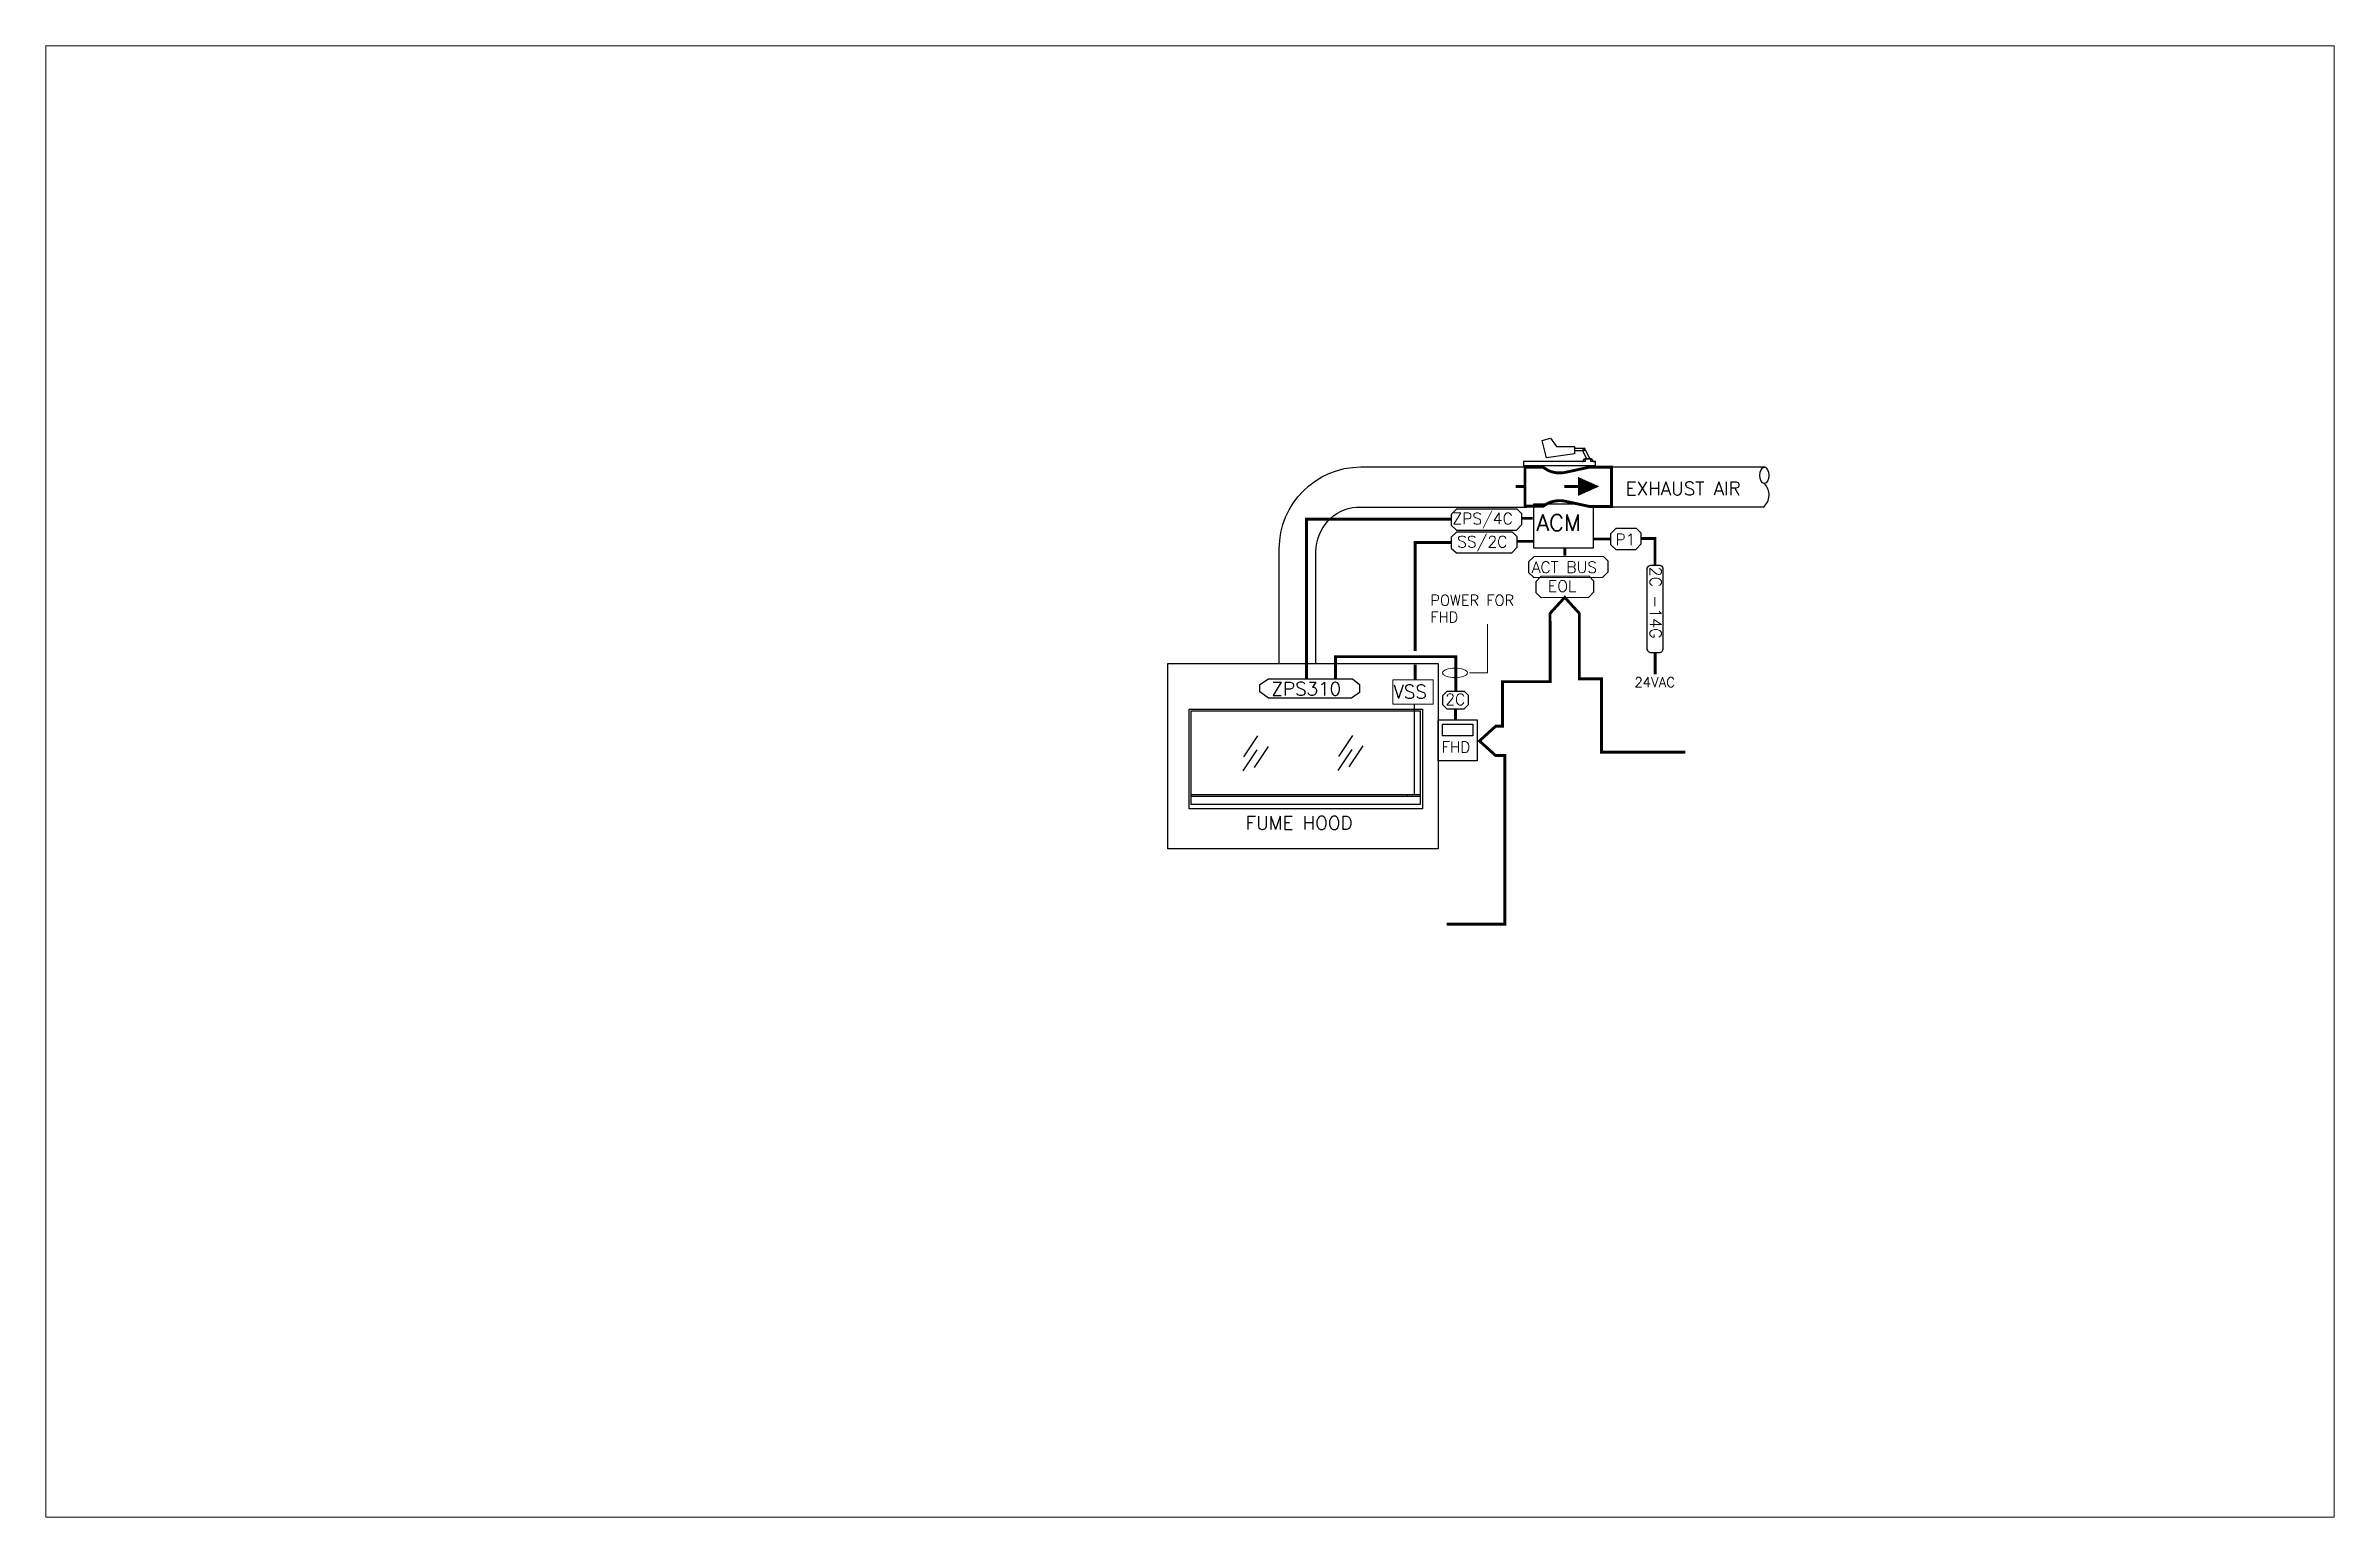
# Paper-space layout 'Layout1' of a CAD drawing. Extents: x 0.7 to 16.1, y 0.3 to 10.2.
# The model-space entities are those that its viewports show. They can reach past a viewport. Long polylines and large blocks are cut down to what shows.
import ezdxf

# ---------------------------------------------------------------- set-up
doc = ezdxf.new("R2010")
doc.units = 0
doc.header["$LTSCALE"] = 96
doc.header["$MEASUREMENT"] = 0
for name, color, linetype in [('HOOD', 7, 'CONTINUOUS'), ('MVIEW', 1, 'CONTINUOUS'), ('SUP', 7, 'CONTINUOUS'), ('ZPS', 7, 'CONTINUOUS')]:
    doc.layers.add(name, color=color, linetype=linetype)
doc.styles.get("Standard").update_dxf_attribs({"font": 'ROMANS'})

msp = doc.modelspace()

# ---------------------------------------------------------------- linework, layer by layer
at = {"layer": 'HOOD', "color": 7, "linetype": 'Continuous'}
for p, q in [((1175.9, 685.8), (1078.6, 685.8)), ((1027.7, 653.7), (1024.4, 650.4)), ((1072.7, 654), (1027.7, 653.7)), ((1075.8, 650.8), (1072.7, 654)), ((1024.4, 650.4), (1024.4, 643.6)), ((1024.4, 643.6), (1027.7, 640.3)), ((1027.7, 640.3), (1072.3, 640.5)), ((1032.3, 640.9), (1029, 637.6)), ((1029, 637.6), (1029, 630.7)), ((1063.5, 641.1), (1032.3, 640.9)), ((1066.6, 638), (1063.5, 641.1)), ((1066.6, 631.1), (1066.6, 638)), ((1072.3, 640.5), (1075.8, 644)), ((1075.8, 644), (1075.8, 650.8)), ((1029, 630.7), (1032.3, 627.4)), ((1032.3, 627.4), (1063.2, 627.7)), ((1063.2, 627.7), (1066.6, 631.1)), ((968.8, 563.9), (968.8, 558.2)), ((950.7, 500), (950.7, 558.5))]:
    msp.add_line(p, q, dxfattribs=at)
at = {"layer": 'HOOD', "color": 7, "linetype": 'Continuous', "lineweight": 20}
for p, q in [((946, 574.2), (936.6, 574.2)), ((936.6, 574.2), (936.6, 558.4)), ((962.7, 574.2), (945.8, 574.2)), ((962.7, 558.4), (962.7, 574.2)), ((936.6, 558.4), (962.7, 558.4))]:
    msp.add_line(p, q, dxfattribs=at)
at = {"layer": 'HOOD', "color": 7, "linetype": 'Continuous', "lineweight": 25}
for points in [[(1042.5, 724.9), (1054.1, 724.9), (1054.1, 720.3), (1036, 717.7), (1033.1, 728.9), (1038.6, 730.3)], [(1021.1, 712.7), (1067.7, 712.7), (1067.7, 715.2), (1064.6, 715.2), (1064.6, 716.9), (1060.9, 716.9), (1060.9, 715.2), (1021.1, 715.2)], [(1059.9, 723.4), (1059.8, 723.5), (1059.6, 723.7), (1059.4, 723.5), (1059.3, 723.4), (1059.4, 723.2), (1059.6, 723.1), (1059.8, 723.2)], [(791.2, 584.8), (966, 584.8), (966, 465), (791.2, 465)], [(991.2, 521.8), (965.9, 521.8), (965.9, 548.4), (991.2, 548.4)], [(988.3, 538.1), (968.8, 538.1), (968.8, 545.5), (988.3, 545.5)]]:
    msp.add_lwpolyline(points, close=True, dxfattribs=at)
for points in [[(863.2, 584.8), (863.2, 658.8, -0.413991), (915.9, 711.8), (1022, 711.8)], [(886.9, 584.8), (886.9, 657.1, -0.388706), (913.2, 685.9), (1023.2, 685.9)]]:
    msp.add_lwpolyline(points, format="xyb", dxfattribs=at)
at = {"layer": 'HOOD', "color": 7, "linetype": 'Continuous', "lineweight": 20, "const_width": 1.85}
msp.add_lwpolyline([(1047.2, 689.8, 0.14165), (1037, 688.4), (1033.8, 686.4), (1022, 686.4), (1022, 711.6), (1033.7, 711.6), (1037, 709.5, 0.14165), (1047.2, 708.1), (1063.9, 711.7), (1078, 711.7), (1078, 686.2), (1063.9, 686.2), (1047.2, 689.8)], format="xyb", dxfattribs=at)
at = {"layer": 'HOOD', "color": 7, "linetype": 'Continuous', "lineweight": 25}
for points in [[(1054.1, 723.9), (1060.3, 723.9), (1060.3, 722.3), (1054.2, 722.3)], [(1058.9, 715.4), (1059.5, 715.4), (1060.6, 717.3), (1064.9, 717.3), (1066.1, 715.4), (1067.1, 715.4)], [(1061.8, 717.3), (1059.2, 722.6)], [(1060.2, 724.3), (1063.7, 717.3)], [(1177.5, 711.7), (1068.5, 711.7)], [(1057, 687.7), (1027.5, 687.7), (1027.5, 659.5), (1066.3, 659.5), (1066.3, 686.2)], [(849.2, 538.1), (840.1, 524.4)], [(910.5, 538.3), (901.4, 524.7)], [(848.7, 529), (839.6, 515.3)], [(856.1, 531.2), (847, 517.6)], [(910.1, 529.2), (901, 515.6)], [(917.3, 531.5), (908.2, 518)], [(806.2, 500.1), (954.3, 500.1)], [(954.3, 498.8), (806.2, 498.8)]]:
    msp.add_lwpolyline(points, dxfattribs=at)
at = {"layer": 'HOOD', "color": 7, "const_width": 1.85}
for points in [[(1022.6, 699.2), (1016, 699.2)], [(1063.2, 699.2), (1047.5, 699.2)], [(974.4, 662.9), (951, 662.9), (951, 592.8)], [(1017, 663.7), (1027.2, 663.7)], [(1047.8, 654.5), (1047.8, 659.1)], [(951, 584.1), (951, 574.6)]]:
    msp.add_lwpolyline(points, dxfattribs=at)
at = {"layer": 'HOOD', "color": 7}
msp.add_lwpolyline([(1070.1, 699.2, 0, 12.3, 0), (1056.3, 699.2, 12.3, 12.3, 0)], format="xyseb", dxfattribs=at)
at = {"layer": 'HOOD', "color": 7, "linetype": 'Continuous'}
for points in [[(1017, 659.9), (1017, 666.7), (1013.9, 669.7), (977.7, 669.7), (974.4, 666.3), (974.4, 659.4), (977.7, 656.3), (1013.5, 656.3)], [(1097.1, 662.1), (1097.1, 669), (1094, 672), (1080.7, 672), (1077.4, 668.6), (1077.4, 661.7), (1080.7, 658.5), (1093.6, 658.5)], [(805, 555.2), (955.7, 555.2), (955.7, 490.8), (805, 490.8)], [(806.2, 554.2), (954.3, 554.2), (954.3, 493.6), (806.2, 493.6)]]:
    msp.add_lwpolyline(points, close=True, dxfattribs=at)
at = {"layer": 'HOOD', "color": 7, "linetype": 'Continuous', "const_width": 1.85}
for points in [[(1077.4, 665.2), (1066.3, 665.2)], [(1097.1, 665.6), (1106.1, 665.6), (1106.1, 648.4)]]:
    msp.add_lwpolyline(points, dxfattribs=at)
at = {"layer": 'HOOD', "color": 7, "linetype": 'Continuous', "lineweight": 20, "const_width": 1.85}
for points in [[(1038.2, 612.3), (1038.2, 617.1), (1047.7, 627.5), (1057.2, 617.1), (1057.2, 612.3)], [(1057.2, 612.3), (1057.2, 574.8), (1072.5, 574.8)], [(1125.7, 527.4), (1071.5, 527.4), (1071.5, 575.7)], [(1008.1, 525.3), (1003, 525.3), (992.6, 534.7), (1003, 544.2), (1007.8, 544.2)], [(971.4, 416.3), (1009, 416.3), (1009, 526.2)]]:
    msp.add_lwpolyline(points, dxfattribs=at)
at = {"layer": 'HOOD', "color": 7, "linetype": 'Continuous', "lineweight": 20}
msp.add_lwpolyline([(1038.3, 612.3, 1.85, 1.85, 0), (1038.3, 573, 1.85, 1.85, 0), (1007.5, 573, 1.85, 1.85, 0), (1007.5, 543.3, 1.85, 1.85, 0)], format="xyseb", dxfattribs=at)
msp.add_lwpolyline([(945.8, 499.9), (945.8, 499), (954, 499), (954, 499.9)], close=True, dxfattribs=at)
at = {"layer": 'HOOD', "color": 7, "linetype": 'Continuous', "lineweight": 25}
msp.add_arc((1169.5, 693.7), 10.3, 309.0672, 45.8726, dxfattribs=at)
at = {"layer": 'HOOD', "color": 7}
msp.add_ellipse((1176.8, 706.3), major_axis=(0, 5.27), ratio=0.55893, dxfattribs=at)
at = {"layer": 'SUP', "color": 7, "lineweight": 25, "transparency": 33554687}
msp.add_lwpolyline([(1103.8, 591.6), (1103.2, 591.7), (1102.5, 591.9), (1101.9, 592.3), (1101.4, 593.1), (1101.1, 593.7), (1101, 594.4), (1101, 645.5), (1101.1, 646.3), (1101.4, 647.1), (1101.9, 647.6), (1102.5, 648.1), (1103.2, 648.3), (1103.8, 648.4), (1108.4, 648.4), (1109.1, 648.3), (1109.9, 648.1), (1110.5, 647.6), (1110.9, 647.1), (1111.1, 646.3), (1111.2, 645.5), (1111.2, 594.4), (1111.1, 593.7), (1110.9, 593.1), (1110.5, 592.3), (1109.9, 591.9), (1109.1, 591.7), (1108.4, 591.6)], close=True, dxfattribs=at)
at = {"layer": 'SUP', "color": 7, "linetype": 'Continuous', "const_width": 1.85}
msp.add_lwpolyline([(1106.2, 591.6), (1106.2, 577.8)], dxfattribs=at)
at = {"layer": 'ZPS', "color": 7, "linetype": 'Continuous', "lineweight": 20}
for p, q in [((997.7, 578.7), (997.7, 610.1)), ((986.1, 578.7), (997.7, 578.7))]:
    msp.add_line(p, q, dxfattribs=at)
at = {"layer": 'ZPS', "color": 7, "linetype": 'Continuous'}
for p, q in [((971.6, 566.7), (968.8, 563.9)), ((983, 566.7), (971.6, 566.7)), ((985.6, 564.1), (983, 566.7)), ((985.6, 558.3), (985.6, 564.1)), ((968.8, 558.2), (971.6, 555.4)), ((971.6, 555.4), (982.7, 555.4)), ((982.7, 555.4), (985.6, 558.3))]:
    msp.add_line(p, q, dxfattribs=at)
msp.add_lwpolyline([(1020, 674.6), (1020, 681.5), (1016.9, 684.5), (977.7, 684.5), (974.4, 681.1), (974.4, 674.2), (977.7, 671), (1016.5, 671)], close=True, dxfattribs=at)
at = {"layer": 'ZPS', "color": 7, "linetype": 'Continuous', "const_width": 1.85}
for points in [[(974.4, 678), (880.8, 678), (880.8, 574.5)], [(977.3, 566.7), (977.3, 589.2), (899.6, 589.2), (899.6, 574.7)], [(977.1, 555.4), (977.1, 548.4)]]:
    msp.add_lwpolyline(points, dxfattribs=at)
at = {"layer": 'ZPS', "color": 7, "const_width": 1.85}
msp.add_lwpolyline([(1020, 678.6), (1026.9, 678.6)], dxfattribs=at)
at = {"layer": 'ZPS', "color": 7, "linetype": 'Continuous'}
msp.add_lwpolyline([(909.9, 562.3), (856.2, 562.3), (850.6, 566.4), (850.6, 571.1), (856.2, 574.8), (910.6, 574.8), (915, 571.1), (915, 566.1), (909.9, 562.3)], dxfattribs=at)
at = {"layer": 'ZPS', "color": 7, "linetype": 'Continuous', "lineweight": 20}
msp.add_ellipse((976.8, 578.7), major_axis=(-8, 0), ratio=0.384615, dxfattribs=at)

# ---------------------------------------------------------------- texts
at = {"layer": 'HOOD', "color": 7, "linetype": 'Continuous'}
for s, height, p in [('EXHAUST AIR', 8.674, (1087.1, 693.5)), ('ACM', 10.68, (1029.4, 670.4)), ('SS/2C', 7.35, (978.2, 659.8)), ('P1', 7.35, (1080.5, 661.2)), ('ACT BUS', 7.35, (1026.4, 643.3)), ('EOL', 7.35, (1036.9, 631.1)), ('VSS', 8.67, (937, 562.2)), ('FHD', 7.1, (968.1, 527.2)), ('FUME HOOD', 8.67, (841.5, 477.4))]:
    msp.add_text(s, height=height, dxfattribs=at).set_placement(p)
at = {"layer": 'SUP', "color": 7, "ltscale": 2}
msp.add_text('2C -14G', height=7.54, rotation=270, dxfattribs=at).set_placement((1102.7, 647.4))
at = {"layer": 'SUP', "color": 7, "transparency": 33554687}
msp.add_text('24VAC', height=6.34, dxfattribs=at).set_placement((1092.7, 569.5))
at = {"layer": 'ZPS', "color": 7, "linetype": 'Continuous'}
for s, height, p in [('ZPS/4C', 7.35, (975.1, 674.7)), ('POWER FOR', 6.86, (960.9, 622.2)), ('FHD', 6.86, (960.9, 611.3)), ('ZPS310', 8.67, (858.2, 564.1)), ('2C', 7.35, (970.5, 557.9))]:
    msp.add_text(s, height=height, dxfattribs=at).set_placement(p)

psp = doc.layouts.get("Layout1")

# ---------------------------------------------------------------- viewports
at = {"layer": 'MVIEW'}
psp.add_viewport(center=(8.368, 5.293), size=(15.405, 9.90426), view_center_point=(805.5, 508.5), view_height=951, dxfattribs=at)

doc.saveas('drawing.dxf')
